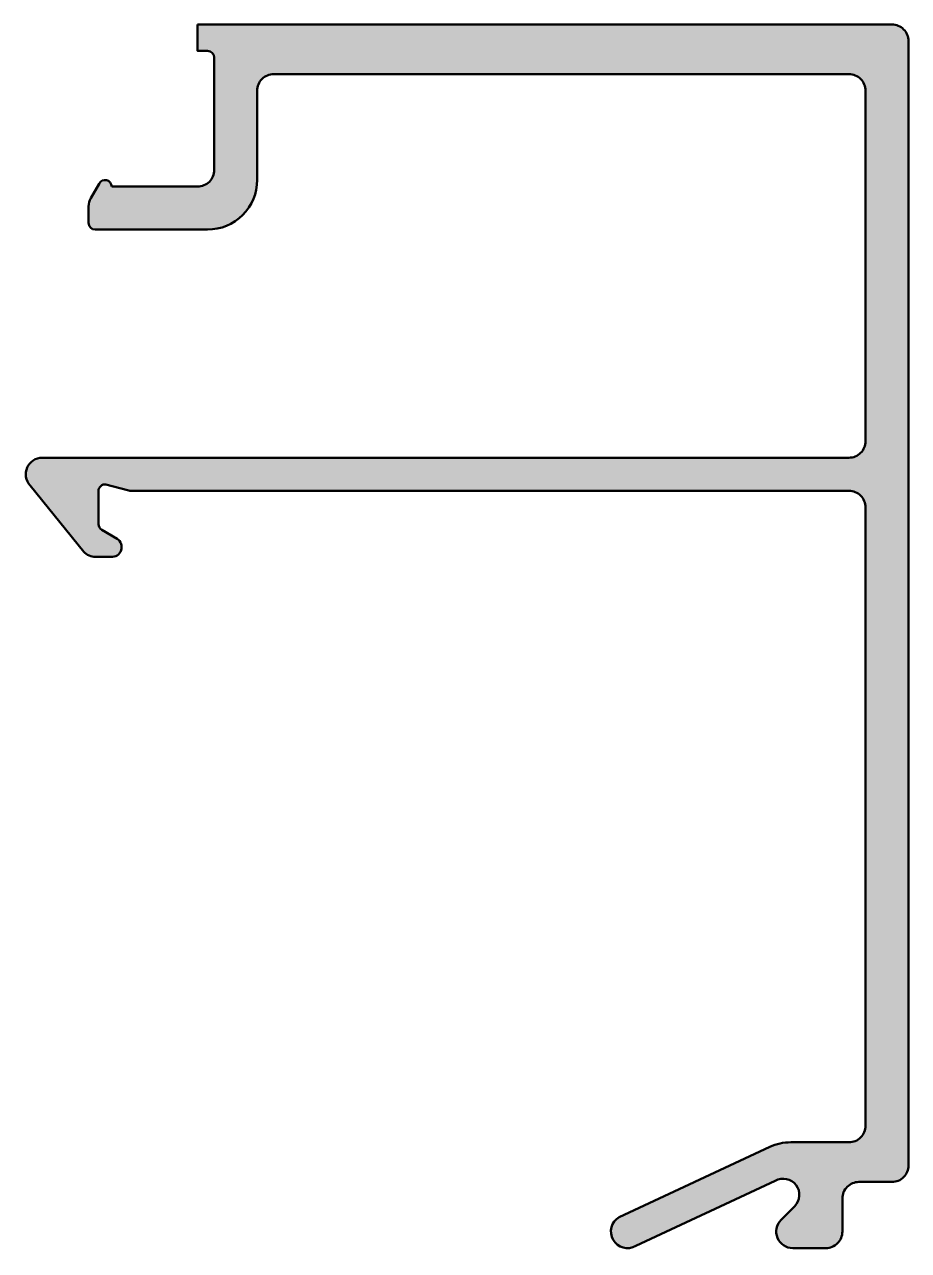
# Model space of a CAD drawing. Extents: x -4.7 to 22, y -37.1 to 0.
import ezdxf

# ---------------------------------------------------------------- set-up
doc = ezdxf.new("R2010")
doc.units = 0
doc.layers.add('0S-Alu contour', color=7, linetype='Continuous', lineweight=50)
doc.layers.add('0S-Alu hatch', color=252, linetype='Continuous', lineweight=25)

# ---------------------------------------------------------------- blocks, each defined once
blk = doc.blocks.new('346550__68166E61_306D_4C8F_95E5_0A0CDBF8066F_')
at = {"layer": '0S-Alu hatch'}
h = blk.add_hatch(color=256, dxfattribs=at)
edge = h.paths.add_edge_path()
edge.add_line((0.4996109008789063, -0.0006942749023438), (0.4996109008789063, -0.8007125854492188))
edge.add_line((0.4996109008789063, -0.8007125854492188), (0.7996139526367188, -0.8007125854492188))
edge.add_ellipse((0.7992488125631706, -1.001074646490718), major_axis=(-0.20036239375709, 0), ratio=1, start_angle=180.100044564467, end_angle=269.8955842145157, ccw=False)
edge.add_line((0.9996109008789062, -1.000724792480468), (0.9996109008789062, -4.400688171386718))
edge.add_ellipse((0.4998620987798189, -4.400939369287631), major_axis=(-0.4997488652311861, 0), ratio=1, start_angle=89.97120037452368, end_angle=180.0287996254767, ccw=False)
edge.add_line((0.4996109008789073, -4.900688171386718), (-2.100387573242188, -4.900688171386718))
edge.add_arc((-2.300374359110287, -4.900689310359058), 0.199986785871342, 0.0003263135832224, 155.4569160188624)
edge.add_line((-2.482292175292969, -4.817619323730468), (-2.733390808105467, -5.252525329589843))
edge.add_arc((-2.28987915332213, -5.505366508884635), 0.5105205675345853, 150.3130049368447, 179.6879825749866)
edge.add_line((-2.800392150878905, -5.502586364746093), (-2.800392150878906, -6.000694274902343))
edge.add_arc((-2.599990945191035, -6.000305306504195), 0.2004015831713087, 180.1112080115232, 269.8844207674576)
edge.add_line((-2.600395202636718, -6.200706481933593), (0.7996063232421867, -6.200706481933593))
edge.add_arc((0.8003546254606778, -4.701454784152085), 1.499251884526727, 269.97140269681, 360.0285973031974)
edge.add_line((2.299606323242186, -4.700706481933593), (2.299606323242187, -2.000694274902343))
edge.add_ellipse((2.799355125341268, -2.000443077001425), major_axis=(-0.49974886523118, 0), ratio=1, start_angle=-90.02879962547718, end_angle=0.028799625476722213, ccw=False)
edge.add_line((2.799606323242188, -1.500694274902343), (20.19961547851563, -1.500694274902343))
edge.add_ellipse((20.19986667641654, -2.000443077001427), major_axis=(-0.4997488652311822, 0), ratio=1, start_angle=179.9712003745235, end_angle=270.0287996254767, ccw=False)
edge.add_line((20.69961547851562, -2.000694274902343), (20.69961547851562, -12.60070419311523))
edge.add_ellipse((20.19986667641654, -12.60095539101615), major_axis=(-0.4997488652311831, 0), ratio=1, start_angle=89.97120037452328, end_angle=180.0287996254767, ccw=False)
edge.add_line((20.19961547851563, -13.10070419311523), (-4.200393676757812, -13.10070419311523))
edge.add_arc((-4.200329133581219, -13.60074811973683), 0.5000439307870527, 90.00739545347462, 222.3470807309285)
edge.add_line((-4.569900512695308, -13.93758773803711), (-2.948448181152344, -15.94482040405273))
edge.add_arc((-2.586455119912387, -15.60245607225093), 0.4982492469396879, 223.4037189536696, 270.1218142567342)
edge.add_line((-2.58539581298828, -16.10070419311523), (-2.125167846679688, -16.10070419311523))
edge.add_arc((-2.101452946213297, -15.8008993272821), 0.3007413408252262, 265.4772569351817, 416.6933271390156)
edge.add_line((-1.936309814453124, -15.54955673217773), (-2.400794982910156, -15.28139877319336))
edge.add_ellipse((-2.300036040091207, -15.10822412483305), major_axis=(-0.2003542447584001, 0), ratio=1, start_angle=0.19712023223888764, end_angle=59.8076889467452, ccw=False)
edge.add_line((-2.500389099121094, -15.10891342163086), (-2.500389099121093, -14.10522079467773))
edge.add_ellipse((-2.300390534266025, -14.10520964580437), major_axis=(-0.1999985651658141, 0), ratio=1, start_angle=-96.00144350134752, end_angle=0.0031939399386260447, ccw=False)
edge.add_line((-2.27947998046875, -13.90630722045898), (-1.617713928222629, -14.08361434936523))
edge.add_arc((-1.492636346235485, -13.63508627394717), 0.4656413168459013, 254.4182164563592, 270.5743810098354)
edge.add_line((-1.487968444824218, -14.10070419311523), (20.19961547851563, -14.10070419311523))
edge.add_ellipse((20.19986667641654, -14.60045299521432), major_axis=(-0.4997488652311849, 0), ratio=1, start_angle=179.9712003745235, end_angle=270.0287996254767, ccw=False)
edge.add_line((20.69961547851562, -14.60070419311523), (20.69961547851562, -33.30068588256836))
edge.add_ellipse((20.19998606838507, -33.30105646136114), major_axis=(-0.4996295475610358, 0), ratio=1, start_angle=89.95925186360267, end_angle=180.0424966915061, ccw=False)
edge.add_line((20.19963073730469, -33.80068588256836), (18.43863677978515, -33.80068588256836))
edge.add_arc((18.43509937496175, -35.28046169184056), 1.47978003735017, 89.86303467087794, 115.2173569123009)
edge.add_line((17.80463409423828, -33.94170761108399), (13.24878692626953, -36.06588363647461))
edge.add_arc((13.50151951726124, -36.49961457105872), 0.5019923168381979, 120.2291161144702, 299.7341626232293)
edge.add_line((13.75049591064453, -36.9355125427246), (17.96973419189452, -34.96804428100585))
edge.add_ellipse((18.21119707689413, -35.39202969683181), major_axis=(-0.4879220815513989, 0), ratio=1, start_angle=135.2303372142736, end_angle=299.6618384274501, ccw=False)
edge.add_line((18.55759429931641, -35.73565292358399), (18.1460952758789, -36.1471519470215))
edge.add_arc((18.49962824002227, -36.50070955266226), 0.499988537111023, 134.9980032914293, 270.0015101720079)
edge.add_line((18.49964141845704, -37.0006980895996), (19.49964141845702, -37.00069808959961))
edge.add_arc((19.49995110569765, -36.50100777684023), 0.4996904087250004, 269.9644904671316, 360.0355095328693)
edge.add_line((19.99964141845703, -36.50069808959962), (19.99964141845703, -35.50069808959962))
edge.add_ellipse((20.49933173121639, -35.50038840235897), major_axis=(-0.4996904087249791, 0), ratio=1, start_angle=-90.03550953286998, end_angle=0.035509532869298255, ccw=False)
edge.add_line((20.49964141845703, -35.00069808959961), (21.49964141845703, -35.00069808959961))
edge.add_arc((21.49995110569766, -34.50100777684024), 0.4996904087249862, 269.9644904671312, 360.0355095328693)
edge.add_line((21.99964141845703, -34.50069808959961), (21.9996109008789, -0.5006942749023438))
edge.add_arc((21.49986209877982, -0.5004430770014292), 0.4997488652311867, 359.9712003745233, 450.0287996254758)
edge.add_line((21.49961090087891, -0.0006942749023414), (0.4996109008789063, -0.0006942749023438))
at = {"layer": '0S-Alu contour', "color": 7}
for points in [[(0.4996109008789063, -0.0006942749023438), (0.4996109008789063, -0.8007125854492188), (0.7996139526367188, -0.8007125854492188)], [(21.49961090087891, -0.0006942749023414), (0.4996109008789063, -0.0006942749023438)], [(21.99964141845703, -34.50069808959961), (21.9996109008789, -0.5006942749023438)], [(0.9996109008789062, -1.000724792480468), (0.9996109008789062, -4.400688171386718)], [(2.799606323242188, -1.500694274902343), (20.19961547851563, -1.500694274902343)], [(2.299606323242186, -4.700706481933593), (2.299606323242187, -2.000694274902343)], [(20.69961547851562, -2.000694274902343), (20.69961547851562, -12.60070419311523)], [(-2.482292175292969, -4.817619323730468), (-2.733390808105467, -5.252525329589843)], [(0.4996109008789073, -4.900688171386718), (-2.100387573242188, -4.900688171386718)], [(-2.800392150878905, -5.502586364746093), (-2.800392150878906, -6.000694274902343)], [(-2.600395202636718, -6.200706481933593), (0.7996063232421867, -6.200706481933593)], [(20.19961547851563, -13.10070419311523), (-4.200393676757812, -13.10070419311523)], [(-4.569900512695308, -13.93758773803711), (-2.948448181152344, -15.94482040405273)], [(-2.27947998046875, -13.90630722045898), (-1.617713928222629, -14.08361434936523)], [(-2.500389099121094, -15.10891342163086), (-2.500389099121093, -14.10522079467773)], [(-1.487968444824218, -14.10070419311523), (20.19961547851563, -14.10070419311523)], [(20.69961547851562, -14.60070419311523), (20.69961547851562, -33.30068588256836)], [(-1.936309814453124, -15.54955673217773), (-2.400794982910156, -15.28139877319336)], [(-2.58539581298828, -16.10070419311523), (-2.125167846679688, -16.10070419311523)], [(17.80463409423828, -33.94170761108399), (13.24878692626953, -36.06588363647461)], [(20.19963073730469, -33.80068588256836), (18.43863677978515, -33.80068588256836)], [(13.75049591064453, -36.9355125427246), (17.96973419189452, -34.96804428100585)], [(20.49964141845703, -35.00069808959961), (21.49964141845703, -35.00069808959961)], [(19.99964141845703, -36.50069808959962), (19.99964141845703, -35.50069808959962)], [(18.55759429931641, -35.73565292358399), (18.1460952758789, -36.1471519470215)], [(18.49964141845704, -37.0006980895996), (19.49964141845702, -37.00069808959961)]]:
    blk.add_lwpolyline(points, dxfattribs=at)
for centre, radius, start, end in [((21.49986209877982, -0.5004430770014292), 0.4997488652311867, 359.9712003745233, 90.0287996254759), ((-2.300374359110287, -4.900689310359058), 0.199986785871342, 0.0003263135832224, 155.4569160188624), ((0.8003546254606778, -4.701454784152085), 1.499251884526727, 269.97140269681, 0.0285973031974386), ((-2.28987915332213, -5.505366508884635), 0.5105205675345853, 150.3130049368447, 179.6879825749866), ((-2.599990945191035, -6.000305306504195), 0.2004015831713087, 180.1112080115232, 269.8844207674576), ((-4.200329133581219, -13.60074811973683), 0.5000439307870527, 90.00739545347462, 222.3470807309285), ((-1.492636346235485, -13.63508627394717), 0.4656413168459013, 254.4182164563592, 270.5743810098354), ((-2.101452946213297, -15.8008993272821), 0.3007413408252262, 265.4772569351817, 56.69332713901568), ((-2.586455119912387, -15.60245607225093), 0.4982492469396879, 223.4037189536696, 270.1218142567342), ((18.43509937496175, -35.28046169184056), 1.47978003735017, 89.86303467087794, 115.2173569123009), ((21.49995110569766, -34.50100777684024), 0.4996904087249862, 269.9644904671312, 0.0355095328692854), ((13.50151951726124, -36.49961457105872), 0.5019923168381979, 120.2291161144702, 299.7341626232293), ((18.49962824002227, -36.50070955266226), 0.499988537111023, 134.9980032914293, 270.0015101720079), ((19.49995110569765, -36.50100777684023), 0.4996904087250004, 269.9644904671316, 0.0355095328692854)]:
    blk.add_arc(centre, radius, start, end, dxfattribs=at)
at = {"layer": '0S-Alu contour', "color": 7, "extrusion": (0, 0, -1)}
for centre, radius, start, end in [((-0.7992488125631706, -1.001074646490718), 0.20036239375709, 90.1044157854843, 179.899955435533), ((-2.799355125341268, -2.000443077001425), 0.49974886523118, 359.9712003745233, 90.02879962547718), ((-20.19986667641654, -2.000443077001427), 0.4997488652311822, 89.97120037452329, 180.0287996254766), ((-0.4998620987798189, -4.400939369287631), 0.4997488652311861, 179.9712003745233, 270.0287996254763), ((-20.19986667641654, -12.60095539101615), 0.4997488652311831, 179.9712003745233, 270.0287996254767), ((2.300390534266025, -14.10520964580437), 0.1999985651658141, 359.9968060600614, 96.00144350134755), ((-20.19986667641654, -14.60045299521432), 0.4997488652311849, 89.97120037452329, 180.0287996254766), ((2.300036040091207, -15.10822412483305), 0.2003542447584001, 300.1923110532549, 359.8028797677611), ((-20.19998606838507, -33.30105646136114), 0.4996295475610358, 179.9575033084939, 270.0407481363973), ((-18.21119707689413, -35.39202969683181), 0.4879220815513989, 60.33816157254989, 224.7696627857264), ((-20.49933173121639, -35.50038840235897), 0.4996904087249791, 359.9644904671307, 90.03550953287007)]:
    blk.add_arc(centre, radius, start, end, dxfattribs=at)
blk = doc.blocks.new('346550__013F9CAA_FBCF_4AEC_A2E3_5029F574E59A_')
at = {"layer": '0S-Alu contour', "color": 7}
blk.add_blockref('346550__68166E61_306D_4C8F_95E5_0A0CDBF8066F_', (0, 0), dxfattribs=at)

msp = doc.modelspace()

# ---------------------------------------------------------------- block references
at = {"layer": '0S-Alu contour', "color": 7}
msp.add_blockref('346550__013F9CAA_FBCF_4AEC_A2E3_5029F574E59A_', (0, 0), dxfattribs=at)

doc.saveas('drawing.dxf')
